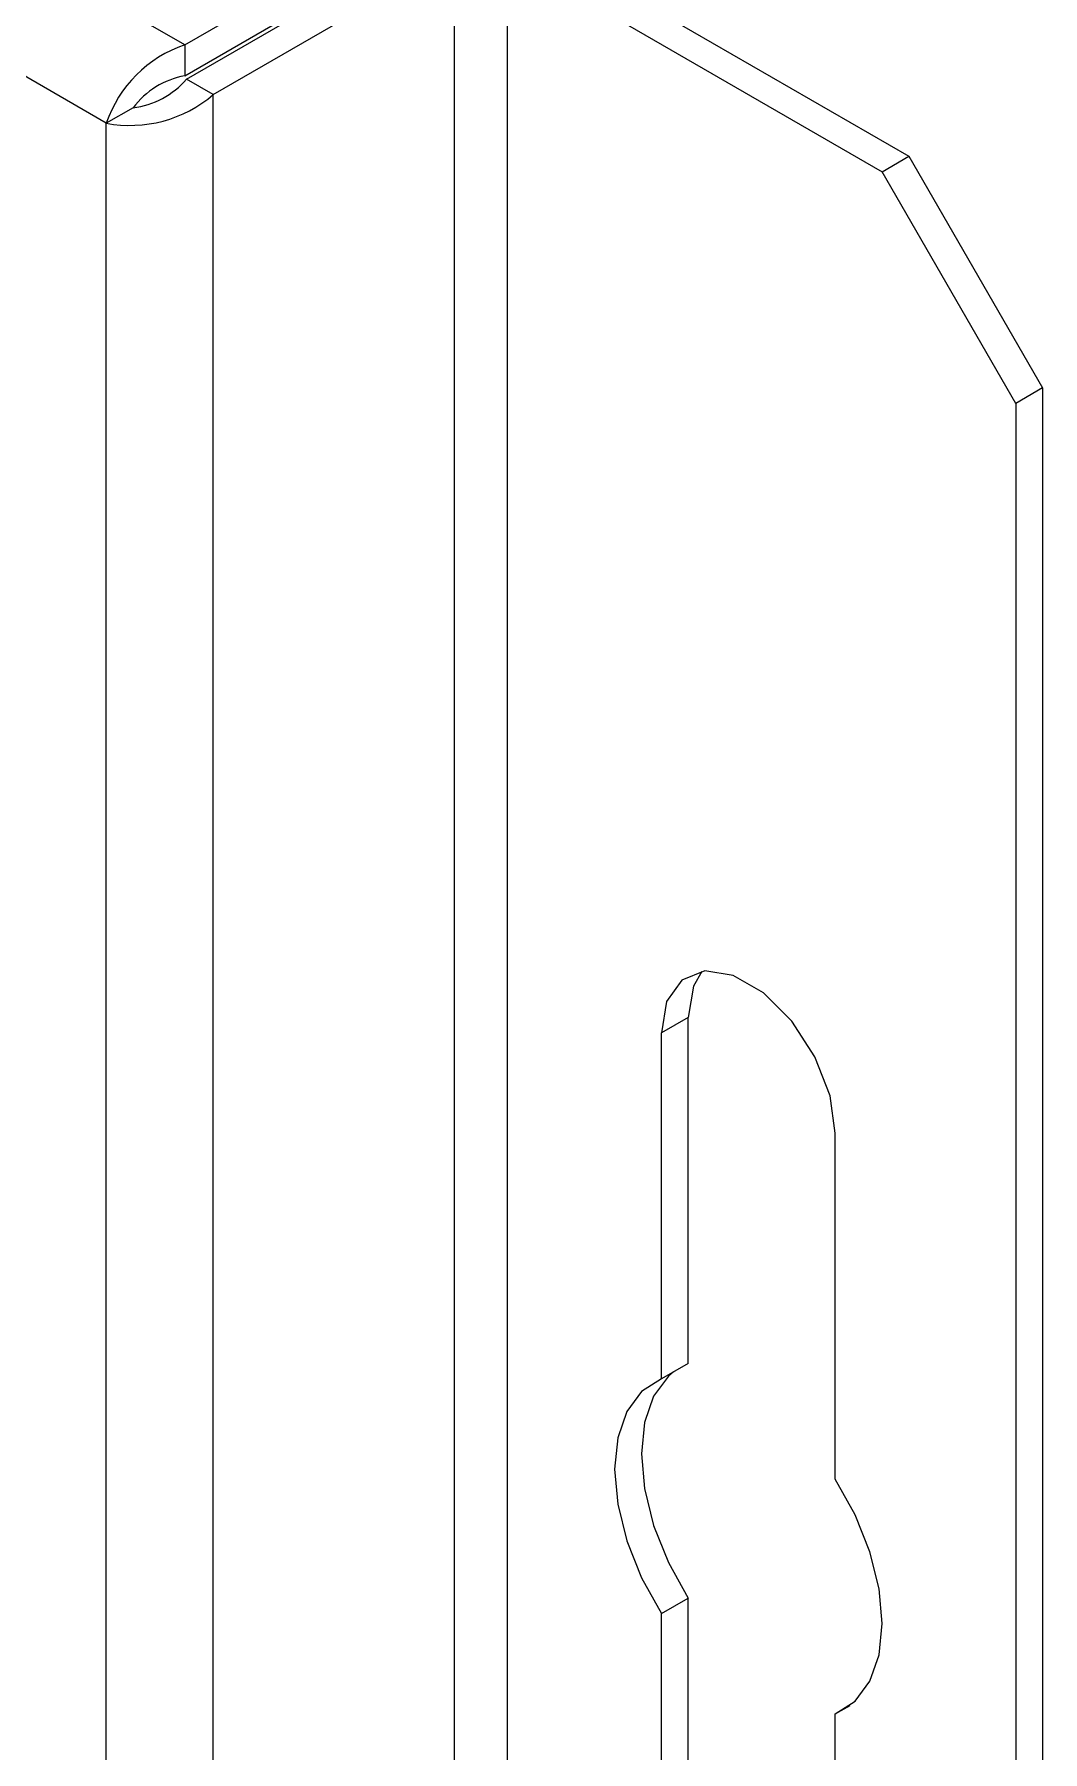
# Model space of a CAD drawing. Header units: millimetres. Extents: x 75 to 2075, y 25 to 1460.
# Drawn here: x 1884.5 to 1928.9, y 1051.9 to 1127.5 of the extents above; entities that cross this region are included whole.
import ezdxf

# ---------------------------------------------------------------- set-up
doc = ezdxf.new("R2010")
doc.units = ezdxf.units.MM
doc.header["$LTSCALE"] = 5

msp = doc.modelspace()

# ---------------------------------------------------------------- linework, layer by layer
at = {"color": 7, "linetype": 'Continuous', "lineweight": 25}
for p, q in [((1891.083, 1127.056), (1516.483, 1343.308)), ((1887.63, 1123.606), (1515.221, 1338.593)), ((1891.083, 1127.056), (1904.046, 1134.54)), ((1891.083, 1125.695), (1904.046, 1133.179)), ((1891.166, 1125.551), (1901.772, 1131.674)), ((1906.487, 1131.674), (1922.986, 1122.149)), ((1892.344, 1124.871), (1902.951, 1130.994)), ((1902.951, 1130.994), (1902.951, 528.307)), ((1905.308, 528.307), (1905.308, 1130.994)), ((1905.308, 1130.994), (1921.807, 1121.469)), ((1891.083, 1127.056), (1891.083, 1125.695)), ((1892.344, 1124.871), (1891.166, 1125.551)), ((1888.809, 1124.286), (1887.63, 1123.606)), ((1892.344, 522.184), (1892.344, 1124.871)), ((1887.63, 523.448), (1887.63, 1123.606)), ((1921.807, 1121.469), (1922.986, 1122.149)), ((1922.986, 1122.149), (1928.878, 1111.943)), ((1927.7, 1111.263), (1921.807, 1121.469)), ((1928.878, 1111.943), (1927.7, 1111.263)), ((1928.878, 1111.943), (1928.878, 522.865)), ((1927.7, 1111.263), (1927.7, 522.185)), ((1913.263, 1084.213), (1912.084, 1083.533)), ((1913.263, 1068.971), (1913.263, 1084.213)), ((1912.084, 1068.29), (1912.084, 1083.533)), ((1919.745, 1063.868), (1919.745, 1079.111)), ((1913.263, 1068.971), (1912.084, 1068.29)), ((1912.084, 1057.948), (1913.263, 1058.629)), ((1913.263, 1043.386), (1913.263, 1058.629)), ((1912.084, 1042.706), (1912.084, 1057.948)), ((1919.745, 1053.526), (1920.392, 1053.9)), ((1919.745, 1038.284), (1919.745, 1053.526))]:
    msp.add_line(p, q, dxfattribs=at)
at = {"color": 7, "linetype": 'Continuous', "lineweight": 25, "flags": 128}
for points in [[(1919.745, 1079.111), (1919.514, 1080.757), (1918.849, 1082.471), (1917.83, 1084.047), (1916.58, 1085.294), (1915.25, 1086.061), (1914, 1086.258), (1912.981, 1085.859), (1912.315, 1084.912), (1912.084, 1083.533)], [(1913.861, 1086.241), (1913.494, 1085.593), (1913.263, 1084.213)], [(1912.084, 1068.29), (1911.214, 1067.726), (1910.562, 1066.844), (1910.159, 1065.688), (1910.022, 1064.31), (1910.159, 1062.774), (1910.562, 1061.151), (1911.214, 1059.518), (1912.084, 1057.948)], [(1912.616, 1068.597), (1912.393, 1068.406), (1911.741, 1067.525), (1911.337, 1066.368), (1911.201, 1064.99), (1911.337, 1063.454), (1911.741, 1061.832), (1912.393, 1060.198), (1913.263, 1058.629)], [(1919.745, 1053.526), (1920.615, 1054.091), (1921.267, 1054.972), (1921.67, 1056.128), (1921.807, 1057.507), (1921.67, 1059.042), (1921.267, 1060.665), (1920.615, 1062.299), (1919.745, 1063.868)]]:
    msp.add_lwpolyline(points, dxfattribs=at)
at = {"color": 7, "linetype": 'Continuous', "lineweight": 25}
for centre, radius, start, end in [((1892.865, 1121.821), 5.531, 108.79964, 161.16798), ((1891.739, 1122.097), 3.657, 100.3365, 143.23662), ((1888.38, 1127.913), 3.652, 276.73605, 319.69591), ((1888.671, 1129.145), 5.636, 259.35796, 310.67711)]:
    msp.add_arc(centre, radius, start, end, dxfattribs=at)

doc.saveas('drawing.dxf')
